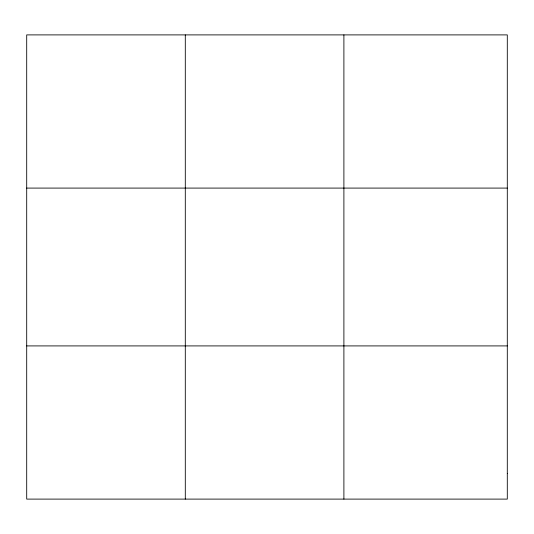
<?xml version="1.0" encoding="UTF-8"?>
<svg xmlns="http://www.w3.org/2000/svg" width="534" height="534" viewBox="0 0 534 534"><rect width="100%" height="100%" fill="white"/><g stroke="black" fill="none" stroke-linecap="round" stroke-linejoin="round"><path stroke-width="0.8" d="M185.298 34.897L185.298 499.103M343.896 34.897L343.896 499.103M26.7 188.088L507.3 188.088M26.7 345.912L507.3 345.912M507.3 473.571L507.3 499.103L26.7 499.103L26.7 34.897L507.3 34.897L507.3 473.571"/></g></svg>
